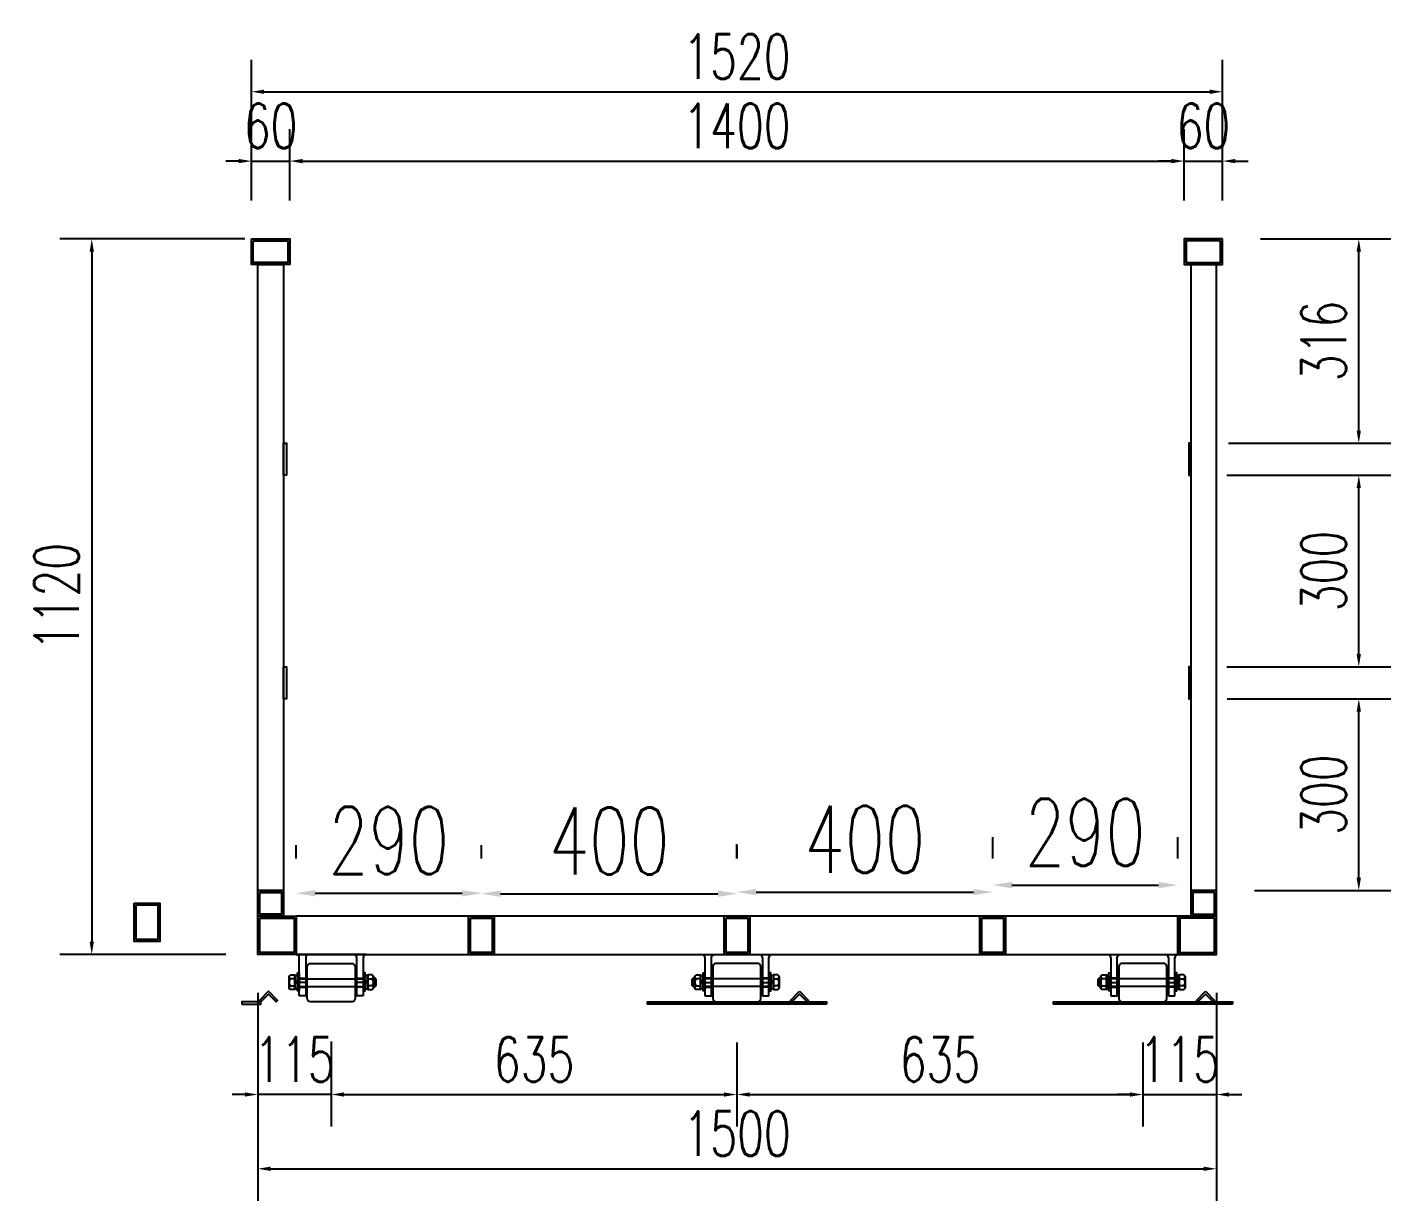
# Model space of a CAD drawing. Extents: x -16492 to 345596, y -4133 to 400729.
# Drawn here: x 75339 to 77472, y 17101 to 18938 of the extents above; entities that cross this region are included whole.
import ezdxf

# ---------------------------------------------------------------- set-up
doc = ezdxf.new("R2010")
doc.units = 0
doc.header["$LTSCALE"] = 10
doc.header["$MEASUREMENT"] = 0
doc.linetypes.add('ACAD_ISO03W100', pattern=[30, 12, -18])
doc.layers.add('PKNG-SIGN', color=7, linetype='Continuous')
doc.layers.add('W-STEEL_FRAME钢架', color=3, linetype='Continuous')
doc.styles.add('STANDARD_T3', font='simplex.shx', dxfattribs={"width": 0.7, "bigfont": 'gbcbig.shx'})
doc.dimstyles.new('W&&20', dxfattribs={"dimtxt": 70, "dimasz": 20, "dimexe": 50, "dimexo": 60, "dimgap": 20, "dimtad": 1, "dimdec": 0, "dimzin": 0, "dimdsep": 46, "dimtxsty": 'STANDARD_T3', "dimcen": 0.09, "dimclrd": 1, "dimclre": 1, "dimclrt": 7, "dimazin": 2, "dimtfac": 1, "dimtdec": 0, "dimtix": 1, "dimtmove": 2, "dimatfit": 3, "dimfxl": 100, "dimtolj": 1, "dimtzin": 0, "dimarcsym": 0})
doc.dimstyles.new('W&&30', dxfattribs={"dimtxt": 105, "dimasz": 30, "dimexe": 75, "dimexo": 90, "dimgap": 30, "dimtad": 1, "dimdec": 0, "dimzin": 0, "dimdsep": 46, "dimtxsty": 'STANDARD_T3', "dimcen": 0.09, "dimclrd": 1, "dimclre": 1, "dimclrt": 7, "dimazin": 2, "dimtfac": 1, "dimtdec": 0, "dimtix": 1, "dimtmove": 2, "dimatfit": 3, "dimfxl": 100, "dimtolj": 1, "dimtzin": 0, "dimarcsym": 0})

# ---------------------------------------------------------------- blocks, each defined once
blk = doc.blocks.new('*D298')
at = {"layer": 'Defpoints', "color": 0, "transparency": 16777216}
for p in [(77156.2, 18236.6), (77422.5, 18236.6), (77156.2, 17936.6)]:
    blk.add_point(p, dxfattribs=at)
at = {"layer": 'W-STEEL_FRAME钢架', "color": 1, "lineweight": -2, "transparency": 16777216}
for p, q in [((77216.2, 18236.6), (77472.5, 18236.6)), ((77422.5, 17956.6), (77422.5, 18216.6)), ((77216.2, 17936.6), (77472.5, 17936.6))]:
    blk.add_line(p, q, dxfattribs=at)
at = {"layer": 'W-STEEL_FRAME钢架', "color": 1, "transparency": 16777216}
for points in [[(77419.1, 18216.6), (77425.8, 18216.6), (77422.5, 18236.6)], [(77419.1, 17956.6), (77425.8, 17956.6), (77422.5, 17936.6)]]:
    blk.add_solid(points, dxfattribs=at)
at = {"layer": 'W-STEEL_FRAME钢架', "color": 7, "transparency": 16777216, "insert": (77367.5, 18086.6), "char_height": 70, "attachment_point": 5, "rotation": 90, "style": 'STANDARD_T3'}
blk.add_mtext('\\A1;300', dxfattribs=at)
blk = doc.blocks.new('*D299')
at = {"layer": 'Defpoints', "color": 0, "transparency": 16777216}
for p in [(77208.8, 18606.6), (77422.5, 18606.6), (77158.8, 18286.6)]:
    blk.add_point(p, dxfattribs=at)
at = {"layer": 'W-STEEL_FRAME钢架', "color": 1, "lineweight": -2, "transparency": 16777216}
for p, q in [((77268.8, 18606.6), (77472.5, 18606.6)), ((77422.5, 18306.6), (77422.5, 18586.6)), ((77218.8, 18286.6), (77472.5, 18286.6))]:
    blk.add_line(p, q, dxfattribs=at)
at = {"layer": 'W-STEEL_FRAME钢架', "color": 1, "transparency": 16777216}
for points in [[(77419.1, 18586.6), (77425.8, 18586.6), (77422.5, 18606.6)], [(77419.1, 18306.6), (77425.8, 18306.6), (77422.5, 18286.6)]]:
    blk.add_solid(points, dxfattribs=at)
at = {"layer": 'W-STEEL_FRAME钢架', "color": 7, "transparency": 16777216, "insert": (77367.5, 18446.6), "char_height": 70, "attachment_point": 5, "rotation": 90, "style": 'STANDARD_T3'}
blk.add_mtext('\\A1;316', dxfattribs=at)
blk = doc.blocks.new('*D300')
at = {"layer": 'Defpoints', "color": 0, "transparency": 16777216}
for p in [(77156.6, 17886.6), (77422.5, 17886.6), (77199.3, 17586.6)]:
    blk.add_point(p, dxfattribs=at)
at = {"layer": 'W-STEEL_FRAME钢架', "color": 1, "lineweight": -2, "transparency": 16777216}
for p, q in [((77216.6, 17886.6), (77472.5, 17886.6)), ((77422.5, 17606.6), (77422.5, 17866.6)), ((77259.3, 17586.6), (77472.5, 17586.6))]:
    blk.add_line(p, q, dxfattribs=at)
at = {"layer": 'W-STEEL_FRAME钢架', "color": 1, "transparency": 16777216}
for points in [[(77419.1, 17866.6), (77425.8, 17866.6), (77422.5, 17886.6)], [(77419.1, 17606.6), (77425.8, 17606.6), (77422.5, 17586.6)]]:
    blk.add_solid(points, dxfattribs=at)
at = {"layer": 'W-STEEL_FRAME钢架', "color": 7, "transparency": 16777216, "insert": (77367.5, 17736.6), "char_height": 70, "attachment_point": 5, "rotation": 90, "style": 'STANDARD_T3'}
blk.add_mtext('\\A1;300', dxfattribs=at)
blk = doc.blocks.new('*D301')
at = {"layer": 'Defpoints', "color": 0, "transparency": 16777216}
for p in [(75739.4, 18606.6), (75439.8, 17486.6), (75709.6, 17486.6)]:
    blk.add_point(p, dxfattribs=at)
at = {"layer": 'W-STEEL_FRAME钢架', "color": 1, "lineweight": -2, "transparency": 16777216}
for p, q in [((75679.4, 18606.6), (75389.8, 18606.6)), ((75439.8, 18586.6), (75439.8, 17506.6)), ((75649.6, 17486.6), (75389.8, 17486.6))]:
    blk.add_line(p, q, dxfattribs=at)
at = {"layer": 'W-STEEL_FRAME钢架', "color": 1, "transparency": 16777216}
for points in [[(75436.5, 18586.6), (75443.2, 18586.6), (75439.8, 18606.6)], [(75436.5, 17506.6), (75443.2, 17506.6), (75439.8, 17486.6)]]:
    blk.add_solid(points, dxfattribs=at)
at = {"layer": 'W-STEEL_FRAME钢架', "color": 7, "transparency": 16777216, "insert": (75384.8, 18046.6), "char_height": 70, "attachment_point": 5, "rotation": 90, "style": 'STANDARD_T3'}
blk.add_mtext('\\A1;1120', dxfattribs=at)
blk = doc.blocks.new('*D302')
at = {"layer": 'Defpoints', "color": 0, "transparency": 16777216}
for p in [(77149.3, 18728.3), (75749.6, 18606.6), (77149.3, 18606.6)]:
    blk.add_point(p, dxfattribs=at)
at = {"layer": 'W-STEEL_FRAME钢架', "color": 1, "lineweight": -2, "transparency": 16777216}
for p, q in [((75749.6, 18666.6), (75749.6, 18778.3)), ((77149.3, 18666.6), (77149.3, 18778.3)), ((75769.6, 18728.3), (77129.3, 18728.3))]:
    blk.add_line(p, q, dxfattribs=at)
at = {"layer": 'W-STEEL_FRAME钢架', "color": 1, "transparency": 16777216}
for points in [[(75769.6, 18731.6), (75769.6, 18724.9), (75749.6, 18728.3)], [(77129.3, 18731.6), (77129.3, 18724.9), (77149.3, 18728.3)]]:
    blk.add_solid(points, dxfattribs=at)
at = {"layer": 'W-STEEL_FRAME钢架', "color": 7, "transparency": 16777216, "insert": (76449.4, 18783.3), "char_height": 70, "attachment_point": 5, "style": 'STANDARD_T3'}
blk.add_mtext('\\A1;1400', dxfattribs=at)
blk = doc.blocks.new('*D303')
at = {"layer": 'Defpoints', "color": 0, "transparency": 16777216}
for p in [(77209.3, 18836.8), (75689.6, 18606.6), (77209.3, 18606.6)]:
    blk.add_point(p, dxfattribs=at)
at = {"layer": 'W-STEEL_FRAME钢架', "color": 1, "lineweight": -2, "transparency": 16777216}
for p, q in [((75689.6, 18666.6), (75689.6, 18886.8)), ((77209.3, 18666.6), (77209.3, 18886.8)), ((75709.6, 18836.8), (77189.3, 18836.8))]:
    blk.add_line(p, q, dxfattribs=at)
at = {"layer": 'W-STEEL_FRAME钢架', "color": 1, "transparency": 16777216}
for points in [[(75709.6, 18840.1), (75709.6, 18833.4), (75689.6, 18836.8)], [(77189.3, 18840.1), (77189.3, 18833.4), (77209.3, 18836.8)]]:
    blk.add_solid(points, dxfattribs=at)
at = {"layer": 'W-STEEL_FRAME钢架', "color": 7, "transparency": 16777216, "insert": (76449.4, 18891.8), "char_height": 70, "attachment_point": 5, "style": 'STANDARD_T3'}
blk.add_mtext('\\A1;1520', dxfattribs=at)
blk = doc.blocks.new('*U264')
for points in [[(-20, 30), (20, 30), (20, -30), (-20, -30)], [(-17, 27), (17, 27), (17, -27), (-17, -27)]]:
    blk.add_lwpolyline(points, close=True)
blk = doc.blocks.new('*U263')
at = {"color": 0, "linetype": 'ByBlock', "lineweight": -2}
blk.add_blockref('*U264', (0, 0), dxfattribs=at)
blk = doc.blocks.new('*D355')
at = {"layer": 'Defpoints', "color": 0, "transparency": 16777216}
for p in [(75749.6, 18728.3), (75689.6, 18606.6), (75749.6, 18606.6)]:
    blk.add_point(p, dxfattribs=at)
at = {"layer": 'W-STEEL_FRAME钢架', "color": 1, "lineweight": -2, "transparency": 16777216}
for p, q in [((75689.6, 18666.6), (75689.6, 18778.3)), ((75749.6, 18666.6), (75749.6, 18778.3)), ((75669.6, 18728.3), (75649.6, 18728.3)), ((75689.6, 18728.3), (75749.6, 18728.3)), ((75769.6, 18728.3), (75789.6, 18728.3))]:
    blk.add_line(p, q, dxfattribs=at)
at = {"layer": 'W-STEEL_FRAME钢架', "color": 1, "transparency": 16777216}
for points in [[(75669.6, 18731.6), (75669.6, 18724.9), (75689.6, 18728.3)], [(75769.6, 18731.6), (75769.6, 18724.9), (75749.6, 18728.3)]]:
    blk.add_solid(points, dxfattribs=at)
at = {"layer": 'W-STEEL_FRAME钢架', "color": 7, "transparency": 16777216, "insert": (75719.6, 18783.3), "char_height": 70, "attachment_point": 5, "style": 'STANDARD_T3'}
blk.add_mtext('\\A1;60', dxfattribs=at)
blk = doc.blocks.new('*D356')
at = {"layer": 'Defpoints', "color": 0, "transparency": 16777216}
for p in [(75699.6, 17486.6), (77199.6, 17486.6), (77199.6, 17151.2)]:
    blk.add_point(p, dxfattribs=at)
at = {"layer": 'W-STEEL_FRAME钢架', "color": 1, "lineweight": -2, "transparency": 16777216}
for p, q in [((75699.6, 17426.6), (75699.6, 17101.2)), ((77199.6, 17426.6), (77199.6, 17101.2)), ((75719.6, 17151.2), (77179.6, 17151.2))]:
    blk.add_line(p, q, dxfattribs=at)
at = {"layer": 'W-STEEL_FRAME钢架', "color": 1, "transparency": 16777216}
for points in [[(75719.6, 17154.5), (75719.6, 17147.8), (75699.6, 17151.2)], [(77179.6, 17154.5), (77179.6, 17147.8), (77199.6, 17151.2)]]:
    blk.add_solid(points, dxfattribs=at)
at = {"layer": 'W-STEEL_FRAME钢架', "color": 7, "transparency": 16777216, "insert": (76449.6, 17206.2), "char_height": 70, "attachment_point": 5, "style": 'STANDARD_T3'}
blk.add_mtext('\\A1;1500', dxfattribs=at)
blk = doc.blocks.new('*D333')
at = {"color": 1, "lineweight": -2, "transparency": 16777216}
for p, q in [((75814.6, 17350.6), (75814.6, 17217.4)), ((76449.4, 17348.6), (76449.4, 17217.4)), ((75834.6, 17267.4), (76429.4, 17267.4))]:
    blk.add_line(p, q, dxfattribs=at)
at = {"color": 1, "transparency": 16777216}
for points in [[(75834.6, 17270.7), (75834.6, 17264.1), (75814.6, 17267.4)], [(76429.4, 17270.7), (76429.4, 17264.1), (76449.4, 17267.4)]]:
    blk.add_solid(points, dxfattribs=at)
at = {"layer": 'Defpoints', "color": 0, "transparency": 16777216}
for p in [(75814.6, 17410.6), (76449.4, 17408.6), (76449.4, 17267.4)]:
    blk.add_point(p, dxfattribs=at)
at = {"color": 7, "transparency": 16777216, "insert": (76132, 17322.4), "char_height": 70, "attachment_point": 5, "style": 'STANDARD_T3'}
blk.add_mtext('\\A1;635', dxfattribs=at)
blk = doc.blocks.new('*D334')
at = {"color": 1, "lineweight": -2, "transparency": 16777216}
for p, q in [((76449.4, 17348.6), (76449.4, 17217.4)), ((77084.6, 17348.6), (77084.6, 17217.4)), ((76469.4, 17267.4), (77064.6, 17267.4))]:
    blk.add_line(p, q, dxfattribs=at)
at = {"color": 1, "transparency": 16777216}
for points in [[(76469.4, 17270.7), (76469.4, 17264.1), (76449.4, 17267.4)], [(77064.6, 17270.7), (77064.6, 17264.1), (77084.6, 17267.4)]]:
    blk.add_solid(points, dxfattribs=at)
at = {"layer": 'Defpoints', "color": 0, "transparency": 16777216}
for p in [(76449.4, 17408.6), (77084.6, 17408.6), (77084.6, 17267.4)]:
    blk.add_point(p, dxfattribs=at)
at = {"color": 7, "transparency": 16777216, "insert": (76767, 17322.4), "char_height": 70, "attachment_point": 5, "style": 'STANDARD_T3'}
blk.add_mtext('\\A1;635', dxfattribs=at)
blk = doc.blocks.new('*D335')
at = {"color": 1, "lineweight": -2, "transparency": 16777216}
for p, q in [((77199.6, 17426.6), (77199.6, 17217.4)), ((77084.6, 17348.6), (77084.6, 17217.4)), ((77064.6, 17267.4), (77044.6, 17267.4)), ((77084.6, 17267.4), (77199.6, 17267.4)), ((77219.6, 17267.4), (77239.6, 17267.4))]:
    blk.add_line(p, q, dxfattribs=at)
at = {"color": 1, "transparency": 16777216}
for points in [[(77064.6, 17270.7), (77064.6, 17264.1), (77084.6, 17267.4)], [(77219.6, 17270.7), (77219.6, 17264.1), (77199.6, 17267.4)]]:
    blk.add_solid(points, dxfattribs=at)
at = {"layer": 'Defpoints', "color": 0, "transparency": 16777216}
for p in [(77199.6, 17486.6), (77084.6, 17408.6), (77199.6, 17267.4)]:
    blk.add_point(p, dxfattribs=at)
at = {"color": 7, "transparency": 16777216, "insert": (77142.1, 17322.4), "char_height": 70, "attachment_point": 5, "style": 'STANDARD_T3'}
blk.add_mtext('\\A1;115', dxfattribs=at)
blk = doc.blocks.new('*D336')
at = {"color": 1, "lineweight": -2, "transparency": 16777216}
for p, q in [((75699.6, 17426.6), (75699.6, 17217.4)), ((75814.6, 17350.6), (75814.6, 17217.4)), ((75679.6, 17267.4), (75659.6, 17267.4)), ((75814.6, 17267.4), (75699.6, 17267.4)), ((75834.6, 17267.4), (75854.6, 17267.4))]:
    blk.add_line(p, q, dxfattribs=at)
at = {"color": 1, "transparency": 16777216}
for points in [[(75679.6, 17270.7), (75679.6, 17264.1), (75699.6, 17267.4)], [(75834.6, 17270.7), (75834.6, 17264.1), (75814.6, 17267.4)]]:
    blk.add_solid(points, dxfattribs=at)
at = {"layer": 'Defpoints', "color": 0, "transparency": 16777216}
for p in [(75699.6, 17486.6), (75814.6, 17410.6), (75699.6, 17267.4)]:
    blk.add_point(p, dxfattribs=at)
at = {"color": 7, "transparency": 16777216, "insert": (75757.1, 17322.4), "char_height": 70, "attachment_point": 5, "style": 'STANDARD_T3'}
blk.add_mtext('\\A1;115', dxfattribs=at)
blk = doc.blocks.new('*D318')
at = {"layer": 'Defpoints', "color": 0, "transparency": 16777216}
for p in [(77209.3, 18728.3), (77149.3, 18606.6), (77209.3, 18606.6)]:
    blk.add_point(p, dxfattribs=at)
at = {"layer": 'W-STEEL_FRAME钢架', "color": 1, "lineweight": -2, "transparency": 16777216}
for p, q in [((77149.3, 18666.6), (77149.3, 18778.3)), ((77209.3, 18666.6), (77209.3, 18778.3)), ((77129.3, 18728.3), (77109.3, 18728.3)), ((77149.3, 18728.3), (77209.3, 18728.3)), ((77229.3, 18728.3), (77249.3, 18728.3))]:
    blk.add_line(p, q, dxfattribs=at)
at = {"layer": 'W-STEEL_FRAME钢架', "color": 1, "transparency": 16777216}
for points in [[(77129.3, 18731.6), (77129.3, 18724.9), (77149.3, 18728.3)], [(77229.3, 18731.6), (77229.3, 18724.9), (77209.3, 18728.3)]]:
    blk.add_solid(points, dxfattribs=at)
at = {"layer": 'W-STEEL_FRAME钢架', "color": 7, "transparency": 16777216, "insert": (77179.3, 18783.3), "char_height": 70, "attachment_point": 5, "style": 'STANDARD_T3'}
blk.add_mtext('\\A1;60', dxfattribs=at)
blk = doc.blocks.new('*U266')
for points in [[(-20, 30), (20, 30), (20, -30), (-20, -30)], [(-17, 27), (17, 27), (17, -27), (-17, -27)]]:
    blk.add_lwpolyline(points, close=True)
blk = doc.blocks.new('*U265')
at = {"color": 0, "linetype": 'ByBlock', "lineweight": -2}
blk.add_blockref('*U266', (0, 0), dxfattribs=at)
blk = doc.blocks.new('*D327')
at = {"layer": 'Defpoints', "color": 0, "transparency": 16777216}
for p in [(76049.6, 17582.4), (75759.6, 17546.6), (76049.6, 17546.6)]:
    blk.add_point(p, dxfattribs=at)
at = {"layer": 'PKNG-SIGN', "color": 1, "lineweight": -2, "transparency": 16777216}
for p, q in [((75759.6, 17636.6), (75759.6, 17657.4)), ((76049.6, 17636.6), (76049.6, 17657.4)), ((75789.6, 17582.4), (76019.6, 17582.4))]:
    blk.add_line(p, q, dxfattribs=at)
at = {"layer": 'PKNG-SIGN', "color": 1, "transparency": 16777216}
for points in [[(75789.6, 17587.4), (75789.6, 17577.4), (75759.6, 17582.4)], [(76019.6, 17587.4), (76019.6, 17577.4), (76049.6, 17582.4)]]:
    blk.add_solid(points, dxfattribs=at)
at = {"layer": 'PKNG-SIGN', "color": 7, "transparency": 16777216, "insert": (75904.6, 17664.9), "char_height": 105, "attachment_point": 5, "style": 'STANDARD_T3'}
blk.add_mtext('\\A1;290', dxfattribs=at)
blk = doc.blocks.new('*U268')
for points in [[(-20, 30), (20, 30), (20, -30), (-20, -30)], [(-17, 27), (17, 27), (17, -27), (-17, -27)]]:
    blk.add_lwpolyline(points, close=True)
blk = doc.blocks.new('*U267')
at = {"color": 0, "linetype": 'ByBlock', "lineweight": -2}
blk.add_blockref('*U268', (0, 0), dxfattribs=at)
blk = doc.blocks.new('*U270')
for points in [[(-20, 30), (20, 30), (20, -30), (-20, -30)], [(-17, 27), (17, 27), (17, -27), (-17, -27)]]:
    blk.add_lwpolyline(points, close=True)
blk = doc.blocks.new('*U269')
at = {"color": 0, "linetype": 'ByBlock', "lineweight": -2}
blk.add_blockref('*U270', (0, 0), dxfattribs=at)
blk = doc.blocks.new('*D328')
at = {"layer": 'Defpoints', "color": 0, "transparency": 16777216}
for p in [(77139.3, 17595.2), (76849.6, 17546.6), (77139.3, 17546.6)]:
    blk.add_point(p, dxfattribs=at)
at = {"layer": 'PKNG-SIGN', "color": 1, "lineweight": -2, "transparency": 16777216}
for p, q in [((76849.6, 17636.6), (76849.6, 17670.2)), ((77139.3, 17636.6), (77139.3, 17670.2)), ((76879.6, 17595.2), (77109.3, 17595.2))]:
    blk.add_line(p, q, dxfattribs=at)
at = {"layer": 'PKNG-SIGN', "color": 1, "transparency": 16777216}
for points in [[(76879.6, 17600.2), (76879.6, 17590.2), (76849.6, 17595.2)], [(77109.3, 17600.2), (77109.3, 17590.2), (77139.3, 17595.2)]]:
    blk.add_solid(points, dxfattribs=at)
at = {"layer": 'PKNG-SIGN', "color": 7, "transparency": 16777216, "insert": (76994.4, 17677.7), "char_height": 105, "attachment_point": 5, "style": 'STANDARD_T3'}
blk.add_mtext('\\A1;290', dxfattribs=at)
blk = doc.blocks.new('*D329')
at = {"layer": 'Defpoints', "color": 0, "transparency": 16777216}
for p in [(76449.6, 17581.7), (76049.6, 17546.6), (76449.6, 17546.6)]:
    blk.add_point(p, dxfattribs=at)
at = {"layer": 'PKNG-SIGN', "color": 1, "lineweight": -2, "transparency": 16777216}
for p, q in [((76049.6, 17636.6), (76049.6, 17656.7)), ((76449.6, 17636.6), (76449.6, 17656.7)), ((76079.6, 17581.7), (76419.6, 17581.7))]:
    blk.add_line(p, q, dxfattribs=at)
at = {"layer": 'PKNG-SIGN', "color": 1, "transparency": 16777216}
for points in [[(76079.6, 17586.7), (76079.6, 17576.7), (76049.6, 17581.7)], [(76419.6, 17586.7), (76419.6, 17576.7), (76449.6, 17581.7)]]:
    blk.add_solid(points, dxfattribs=at)
at = {"layer": 'PKNG-SIGN', "color": 7, "transparency": 16777216, "insert": (76249.6, 17664.2), "char_height": 105, "attachment_point": 5, "style": 'STANDARD_T3'}
blk.add_mtext('\\A1;400', dxfattribs=at)
blk = doc.blocks.new('*D330')
at = {"layer": 'Defpoints', "color": 0, "transparency": 16777216}
for p in [(76849.6, 17584.2), (76449.4, 17546.6), (76849.6, 17546.6)]:
    blk.add_point(p, dxfattribs=at)
at = {"layer": 'PKNG-SIGN', "color": 1, "lineweight": -2, "transparency": 16777216}
for p, q in [((76449.4, 17636.6), (76449.4, 17659.2)), ((76849.6, 17636.6), (76849.6, 17659.2)), ((76479.4, 17584.2), (76819.6, 17584.2))]:
    blk.add_line(p, q, dxfattribs=at)
at = {"layer": 'PKNG-SIGN', "color": 1, "transparency": 16777216}
for points in [[(76479.4, 17589.2), (76479.4, 17579.2), (76449.4, 17584.2)], [(76819.6, 17589.2), (76819.6, 17579.2), (76849.6, 17584.2)]]:
    blk.add_solid(points, dxfattribs=at)
at = {"layer": 'PKNG-SIGN', "color": 7, "transparency": 16777216, "insert": (76649.5, 17666.7), "char_height": 105, "attachment_point": 5, "style": 'STANDARD_T3'}
blk.add_mtext('\\A1;400', dxfattribs=at)

msp = doc.modelspace()

# ---------------------------------------------------------------- linework, layer by layer
for p, q in [((75869.6, 17486.6), (75759.6, 17486.6)), ((75764.6, 17421.6), (75764.6, 17481.6)), ((75774.6, 17481.6), (75774.6, 17421.6)), ((75864.6, 17481.6), (75864.6, 17421.6)), ((76394.4, 17486.6), (76504.4, 17486.6)), ((76399.4, 17481.6), (76399.4, 17421.6)), ((76489.4, 17481.6), (76489.4, 17421.6)), ((76499.4, 17421.6), (76499.4, 17481.6)), ((77029.6, 17486.6), (77139.6, 17486.6)), ((77034.6, 17481.6), (77034.6, 17421.6)), ((77124.6, 17481.6), (77124.6, 17421.6)), ((77134.6, 17421.6), (77134.6, 17481.6)), ((75748.6, 17450.1), (75748.6, 17436.1)), ((75757.6, 17448.6), (75750.6, 17448.6)), ((75750.6, 17437.6), (75757.6, 17437.6)), ((75761.6, 17446.4), (75757.6, 17443.1)), ((75761.6, 17444.1), (75757.6, 17440.8)), ((75867.6, 17446.4), (75871.6, 17443.1)), ((75867.6, 17444.1), (75871.6, 17440.8)), ((75871.6, 17448.6), (75878.6, 17448.6)), ((75878.6, 17437.6), (75871.6, 17437.6)), ((76392.4, 17448.6), (76385.4, 17448.6)), ((76385.4, 17437.6), (76392.4, 17437.6)), ((76396.4, 17446.4), (76392.4, 17443.1)), ((76396.4, 17444.1), (76392.4, 17440.8)), ((76502.4, 17446.4), (76506.4, 17443.1)), ((76502.4, 17444.1), (76506.4, 17440.8)), ((76506.4, 17448.6), (76513.4, 17448.6)), ((76513.4, 17437.6), (76506.4, 17437.6)), ((76515.4, 17450.1), (76515.4, 17436.1)), ((77027.6, 17448.6), (77020.6, 17448.6)), ((77020.6, 17437.6), (77027.6, 17437.6)), ((77031.6, 17446.4), (77027.6, 17443.1)), ((77031.6, 17444.1), (77027.6, 17440.8)), ((77137.6, 17446.4), (77141.6, 17443.1)), ((77137.6, 17444.1), (77141.6, 17440.8)), ((77141.6, 17448.6), (77148.6, 17448.6)), ((77148.6, 17437.6), (77141.6, 17437.6)), ((77150.6, 17450.1), (77150.6, 17436.1)), ((75774.6, 17421.6), (75764.6, 17421.6)), ((76489.4, 17421.6), (76499.4, 17421.6)), ((77124.6, 17421.6), (77134.6, 17421.6))]:
    msp.add_line(p, q)
at = {"color": 1}
for p, q in [((75764.6, 17449.6), (75774.6, 17449.6)), ((75764.6, 17435.6), (75774.6, 17435.6)), ((75854.6, 17449.6), (75864.6, 17449.6)), ((75864.6, 17435.6), (75854.6, 17435.6)), ((76409.4, 17449.6), (76399.4, 17449.6)), ((76399.4, 17435.6), (76409.4, 17435.6)), ((76499.4, 17449.6), (76489.4, 17449.6)), ((76499.4, 17435.6), (76489.4, 17435.6)), ((77044.6, 17449.6), (77034.6, 17449.6)), ((77034.6, 17435.6), (77044.6, 17435.6)), ((77134.6, 17449.6), (77124.6, 17449.6)), ((77134.6, 17435.6), (77124.6, 17435.6))]:
    msp.add_line(p, q, dxfattribs=at)
at = {"color": 6, "linetype": 'ACAD_ISO03W100'}
for p, q in [((75764.6, 17448.6), (75864.6, 17448.6)), ((75764.6, 17436.6), (75864.6, 17436.6)), ((76499.4, 17448.6), (76399.4, 17448.6)), ((76499.4, 17436.6), (76399.4, 17436.6)), ((77134.6, 17448.6), (77034.6, 17448.6)), ((77134.6, 17436.6), (77034.6, 17436.6))]:
    msp.add_line(p, q, dxfattribs=at)
at = {"color": 2}
for p, q in [((75774.6, 17442.6), (75764.6, 17442.6)), ((75864.6, 17442.6), (75854.6, 17442.6)), ((76399.4, 17442.6), (76409.4, 17442.6)), ((76489.4, 17442.6), (76499.4, 17442.6)), ((77034.6, 17442.6), (77044.6, 17442.6)), ((77124.6, 17442.6), (77134.6, 17442.6))]:
    msp.add_line(p, q, dxfattribs=at)
at = {"color": 4}
for p, q in [((75883.6, 17449.1), (75880.6, 17449.1)), ((75880.6, 17443.1), (75884.6, 17443.1)), ((75880.6, 17437.1), (75883.6, 17437.1)), ((76383.4, 17443.1), (76379.4, 17443.1)), ((76380.4, 17449.1), (76383.4, 17449.1)), ((76383.4, 17437.1), (76380.4, 17437.1)), ((77018.6, 17443.1), (77014.6, 17443.1)), ((77015.6, 17449.1), (77018.6, 17449.1)), ((77018.6, 17437.1), (77015.6, 17437.1))]:
    msp.add_line(p, q, dxfattribs=at)
for points in [[(75689.6, 18606.6), (75749.6, 18606.6), (75749.6, 18566.6), (75689.6, 18566.6)], [(77209.3, 18606.6), (77149.3, 18606.6), (77149.3, 18566.6), (77209.3, 18566.6)], [(75692.6, 18603.6), (75746.6, 18603.6), (75746.6, 18569.6), (75692.6, 18569.6)], [(77206.3, 18603.6), (77152.3, 18603.6), (77152.3, 18569.6), (77206.3, 18569.6)], [(75699.6, 18566.6), (75739.6, 18566.6), (75739.6, 17586.6), (75699.6, 17586.6)], [(77199.6, 18566.6), (77159.6, 18566.6), (77159.6, 17586.6), (77199.6, 17586.6)], [(75699.6, 17586.6), (75739.6, 17586.6), (75739.6, 17546.6), (75699.6, 17546.6)], [(75702.6, 17583.6), (75736.6, 17583.6), (75736.6, 17549.6), (75702.6, 17549.6)], [(77199.6, 17586.6), (77159.6, 17586.6), (77159.6, 17546.6), (77199.6, 17546.6)], [(77196.6, 17583.6), (77162.6, 17583.6), (77162.6, 17549.6), (77196.6, 17549.6)], [(75699.6, 17546.6), (75759.6, 17546.6), (75759.6, 17486.6), (75699.6, 17486.6)], [(75702.6, 17543.6), (75756.6, 17543.6), (75756.6, 17489.6), (75702.6, 17489.6)], [(77139.3, 17546.6), (75759.6, 17546.6), (75759.6, 17486.6), (77139.3, 17486.6)], [(77199.6, 17546.6), (77139.6, 17546.6), (77139.6, 17486.6), (77199.6, 17486.6)], [(77196.6, 17543.6), (77142.6, 17543.6), (77142.6, 17489.6), (77196.6, 17489.6)], [(75748.6, 17451.6), (75748.6, 17448.6), (75748.6, 17437.6), (75748.6, 17434.6)], [(75880.6, 17451.6), (75880.6, 17448.6), (75880.6, 17437.6), (75880.6, 17434.6)], [(75884.6, 17448.1), (75882.6, 17450.1), (75882.6, 17436.1), (75884.6, 17438.1)], [(76379.4, 17448.1), (76381.4, 17450.1), (76381.4, 17436.1), (76379.4, 17438.1)], [(76383.4, 17451.6), (76383.4, 17448.6), (76383.4, 17437.6), (76383.4, 17434.6)], [(76515.4, 17451.6), (76515.4, 17448.6), (76515.4, 17437.6), (76515.4, 17434.6)], [(77014.6, 17448.1), (77016.6, 17450.1), (77016.6, 17436.1), (77014.6, 17438.1)], [(77018.6, 17451.6), (77018.6, 17448.6), (77018.6, 17437.6), (77018.6, 17434.6)], [(77150.6, 17451.6), (77150.6, 17448.6), (77150.6, 17437.6), (77150.6, 17434.6)], [(75674.6, 17408.6), (75704.6, 17408.6), (75704.6, 17412.6), (75674.6, 17412.6)], [(75716.6, 17428.9), (75702.4, 17414.7), (75704.6, 17412.6), (75716.6, 17424.6), (75728.6, 17412.6), (75730.7, 17414.7)], [(76589.4, 17408.6), (76309.4, 17408.6), (76309.4, 17412.6), (76589.4, 17412.6)], [(76547.4, 17428.9), (76561.6, 17414.7), (76559.4, 17412.6), (76547.4, 17424.6), (76535.4, 17412.6), (76533.3, 17414.7)], [(77224.6, 17408.6), (76944.6, 17408.6), (76944.6, 17412.6), (77224.6, 17412.6)], [(77182.5, 17428.9), (77196.7, 17414.7), (77194.6, 17412.6), (77182.5, 17424.6), (77170.5, 17412.6), (77168.4, 17414.7)]]:
    msp.add_lwpolyline(points, close=True)
for points in [[(75864.6, 17421.6), (75854.6, 17421.6), (75854.6, 17481.6, 0.414214), (75849.6, 17486.6)], [(76399.4, 17421.6), (76409.4, 17421.6), (76409.4, 17481.6, -0.414214), (76414.4, 17486.6)], [(77034.6, 17421.6), (77044.6, 17421.6), (77044.6, 17481.6, -0.414214), (77049.6, 17486.6)]]:
    msp.add_lwpolyline(points, format="xyb")
for points in [[(75750.6, 17454.6), (75757.6, 17454.6), (75757.6, 17453.6), (75761.6, 17453.6), (75761.6, 17432.6), (75757.6, 17432.6), (75757.6, 17453.6), (75757.6, 17431.6), (75750.6, 17431.6, -0.666667), (75750.6, 17437.6, -0.363636), (75750.6, 17448.6, -0.666667)], [(75847.1, 17412.6), (75782.1, 17412.6, -0.414214), (75777.1, 17417.6), (75777.1, 17467.6, -0.414214), (75782.1, 17472.6), (75847.1, 17472.6, -0.414214), (75852.1, 17467.6), (75852.1, 17417.6, -0.414214)], [(75878.6, 17454.6), (75871.6, 17454.6), (75871.6, 17453.6), (75867.6, 17453.6), (75867.6, 17432.6), (75871.6, 17432.6), (75871.6, 17453.6), (75871.6, 17431.6), (75878.6, 17431.6, 0.666667), (75878.6, 17437.6, 0.363636), (75878.6, 17448.6, 0.666667)], [(76385.4, 17454.6), (76392.4, 17454.6), (76392.4, 17453.6), (76396.4, 17453.6), (76396.4, 17432.6), (76392.4, 17432.6), (76392.4, 17453.6), (76392.4, 17431.6), (76385.4, 17431.6, -0.666667), (76385.4, 17437.6, -0.363636), (76385.4, 17448.6, -0.666667)], [(76416.9, 17412.6), (76481.9, 17412.6, 0.414214), (76486.9, 17417.6), (76486.9, 17467.6, 0.414214), (76481.9, 17472.6), (76416.9, 17472.6, 0.414214), (76411.9, 17467.6), (76411.9, 17417.6, 0.414214)], [(76513.4, 17454.6), (76506.4, 17454.6), (76506.4, 17453.6), (76502.4, 17453.6), (76502.4, 17432.6), (76506.4, 17432.6), (76506.4, 17453.6), (76506.4, 17431.6), (76513.4, 17431.6, 0.666667), (76513.4, 17437.6, 0.363636), (76513.4, 17448.6, 0.666667)], [(77020.6, 17454.6), (77027.6, 17454.6), (77027.6, 17453.6), (77031.6, 17453.6), (77031.6, 17432.6), (77027.6, 17432.6), (77027.6, 17453.6), (77027.6, 17431.6), (77020.6, 17431.6, -0.666667), (77020.6, 17437.6, -0.363636), (77020.6, 17448.6, -0.666667)], [(77052.1, 17412.6), (77117.1, 17412.6, 0.414214), (77122.1, 17417.6), (77122.1, 17467.6, 0.414214), (77117.1, 17472.6), (77052.1, 17472.6, 0.414214), (77047.1, 17467.6), (77047.1, 17417.6, 0.414214)], [(77148.6, 17454.6), (77141.6, 17454.6), (77141.6, 17453.6), (77137.6, 17453.6), (77137.6, 17432.6), (77141.6, 17432.6), (77141.6, 17453.6), (77141.6, 17431.6), (77148.6, 17431.6, 0.666667), (77148.6, 17437.6, 0.363636), (77148.6, 17448.6, 0.666667)]]:
    msp.add_lwpolyline(points, format="xyb", close=True)
for points in [[(75761.6, 17429.6), (75761.6, 17457.6), (75764.6, 17457.6), (75764.6, 17429.6), (75761.6, 17429.6), (75761.6, 17430.6)], [(75867.6, 17429.6), (75867.6, 17457.6), (75864.6, 17457.6), (75864.6, 17429.6), (75867.6, 17429.6), (75867.6, 17430.6)], [(76396.4, 17429.6), (76396.4, 17457.6), (76399.4, 17457.6), (76399.4, 17429.6), (76396.4, 17429.6), (76396.4, 17430.6)], [(76502.4, 17429.6), (76502.4, 17457.6), (76499.4, 17457.6), (76499.4, 17429.6), (76502.4, 17429.6), (76502.4, 17430.6)], [(77031.6, 17429.6), (77031.6, 17457.6), (77034.6, 17457.6), (77034.6, 17429.6), (77031.6, 17429.6), (77031.6, 17430.6)], [(77137.6, 17429.6), (77137.6, 17457.6), (77134.6, 17457.6), (77134.6, 17429.6), (77137.6, 17429.6), (77137.6, 17430.6)], [(75882.6, 17450.1), (75880.6, 17450.1), (75880.6, 17436.1), (75882.6, 17436.1)], [(76381.4, 17450.1), (76383.4, 17450.1), (76383.4, 17436.1), (76381.4, 17436.1)], [(77016.6, 17450.1), (77018.6, 17450.1), (77018.6, 17436.1), (77016.6, 17436.1)]]:
    msp.add_lwpolyline(points)
for centre, start, end in [((75759.6, 17481.6), 0, 90), ((75779.6, 17481.6), 90, 180), ((75869.6, 17481.6), 90, 180), ((76394.4, 17481.6), 0, 90), ((76484.4, 17481.6), 0, 90), ((76504.4, 17481.6), 90, 180), ((77029.6, 17481.6), 0, 90), ((77119.6, 17481.6), 0, 90), ((77139.6, 17481.6), 90, 180)]:
    msp.add_arc(centre, 5, start, end)
at = {"layer": 'W-STEEL_FRAME钢架'}
for points in [[(75739.6, 18286.6), (75744.6, 18286.6), (75744.6, 18236.6), (75739.6, 18236.6)], [(77159.6, 18286.6), (77156.6, 18286.6), (77156.6, 18236.6), (77159.6, 18236.6)], [(75739.6, 17936.6), (75744.6, 17936.6), (75744.6, 17886.6), (75739.6, 17886.6)], [(77159.6, 17936.6), (77156.6, 17936.6), (77156.6, 17886.6), (77159.6, 17886.6)]]:
    msp.add_lwpolyline(points, close=True, dxfattribs=at)

# ---------------------------------------------------------------- block references
for name, p in [('*U265', (75526.3, 17537.1)), ('*U263', (76049.6, 17516.6)), ('*U267', (76449.6, 17516.6)), ('*U269', (76849.6, 17516.6))]:
    msp.add_blockref(name, p)

# ---------------------------------------------------------------- dimensions: what is measured, and where the dimension line sits
for base, p1, p2, picture, middle in [((75699.6, 17267.4), (75814.6, 17410.6), (75699.6, 17486.6), '*D336', (75757.1, 17322.4)), ((77199.6, 17267.4), (77084.6, 17408.6), (77199.6, 17486.6), '*D335', (77142.1, 17322.4)), ((76449.4, 17267.4), (75814.6, 17410.6), (76449.4, 17408.6), '*D333', (76132, 17322.4)), ((77084.6, 17267.4), (76449.4, 17408.6), (77084.6, 17408.6), '*D334', (76767, 17322.4))]:
    dim = msp.add_linear_dim(base=base, p1=p1, p2=p2, dimstyle='W&&20')
    dim.commit()
    dim.dimension.update_dxf_attribs({"geometry": picture, "text_midpoint": middle})
at = {"layer": 'PKNG-SIGN', "color": 1}
for base, p1, p2, picture, middle in [((76049.6, 17582.4), (75759.6, 17546.6), (76049.6, 17546.6), '*D327', (75904.6, 17664.9)), ((76449.6, 17581.7), (76049.6, 17546.6), (76449.6, 17546.6), '*D329', (76249.6, 17664.2)), ((76849.6, 17584.2), (76449.4, 17546.6), (76849.6, 17546.6), '*D330', (76649.5, 17666.7)), ((77139.3, 17595.2), (76849.6, 17546.6), (77139.3, 17546.6), '*D328', (76994.4, 17677.7))]:
    dim = msp.add_linear_dim(base=base, p1=p1, p2=p2, dimstyle='W&&30', dxfattribs=at)
    dim.commit()
    dim.dimension.update_dxf_attribs({"geometry": picture, "text_midpoint": middle})
at = {"layer": 'W-STEEL_FRAME钢架'}
for base, p1, p2, picture, middle in [((77209.3, 18836.8), (75689.6, 18606.6), (77209.3, 18606.6), '*D303', (76449.4, 18891.8)), ((75749.6, 18728.3), (75689.6, 18606.6), (75749.6, 18606.6), '*D355', (75719.6, 18783.3)), ((77149.3, 18728.3), (75749.6, 18606.6), (77149.3, 18606.6), '*D302', (76449.4, 18783.3)), ((77209.3, 18728.3), (77149.3, 18606.6), (77209.3, 18606.6), '*D318', (77179.3, 18783.3)), ((77199.6, 17151.2), (75699.6, 17486.6), (77199.6, 17486.6), '*D356', (76449.6, 17206.2))]:
    dim = msp.add_linear_dim(base=base, p1=p1, p2=p2, dimstyle='W&&20', dxfattribs=at)
    dim.commit()
    dim.dimension.update_dxf_attribs({"geometry": picture, "text_midpoint": middle})
for base, p1, p2, picture, middle in [((75439.8, 17486.6), (75739.4, 18606.6), (75709.6, 17486.6), '*D301', (75384.8, 18046.6)), ((77422.5, 18236.6), (77156.2, 17936.6), (77156.2, 18236.6), '*D298', (77367.5, 18086.6)), ((77422.5, 17886.6), (77199.3, 17586.6), (77156.6, 17886.6), '*D300', (77367.5, 17736.6))]:
    dim = msp.add_linear_dim(base=base, p1=p1, p2=p2, angle=90, dimstyle='W&&20', dxfattribs=at)
    dim.commit()
    dim.dimension.update_dxf_attribs({"geometry": picture, "text_midpoint": middle})
dim = msp.add_linear_dim(base=(77422.5, 18606.6), p1=(77158.8, 18286.6), p2=(77208.8, 18606.6), angle=90, text='316', dimstyle='W&&20', dxfattribs=at)
dim.commit()
dim.dimension.update_dxf_attribs({"geometry": '*D299', "text_midpoint": (77367.5, 18446.6)})

doc.saveas('drawing.dxf')
